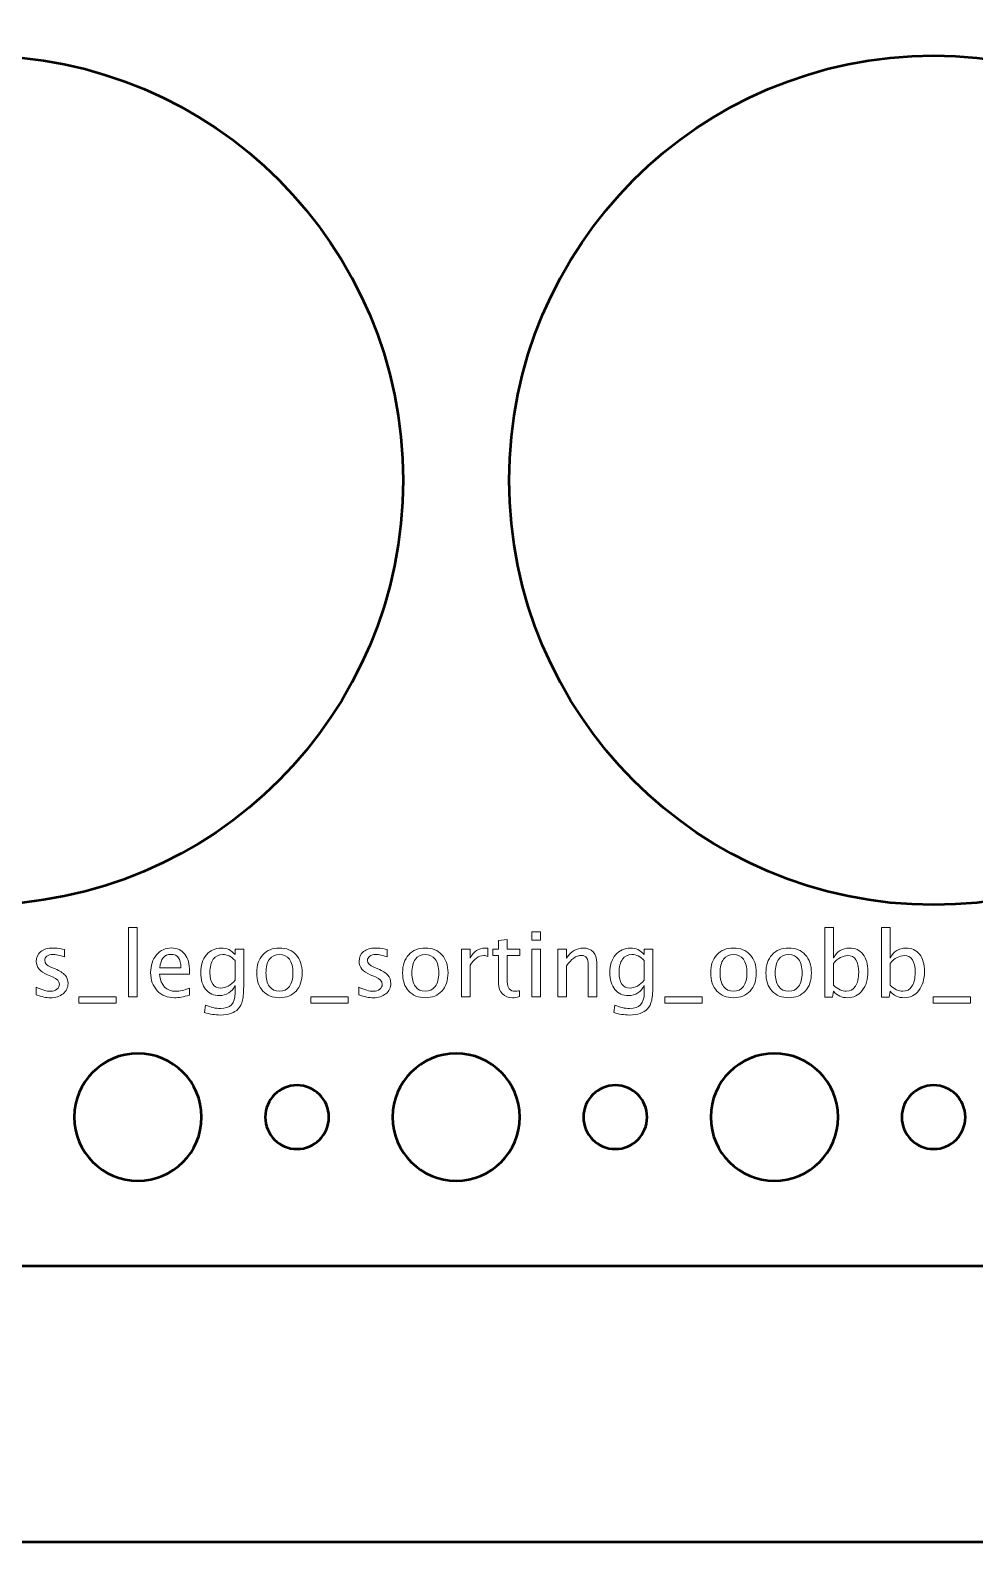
# Model space of a CAD drawing. Header units: centimetres. Extents: x -44 to 44, y -29.8 to 29.1.
# Drawn here: x 25.74 to 30.19, y 0.25 to 7.37 of the extents above; entities that cross this region are included whole.
import ezdxf

# ---------------------------------------------------------------- set-up
doc = ezdxf.new("R2010")
doc.units = ezdxf.units.CM
doc.header["$MEASUREMENT"] = 0
doc.layers.add('Layer 1', color=7, linetype='Continuous')

msp = doc.modelspace()

# ---------------------------------------------------------------- linework, layer by layer
at = {"layer": 'Layer 1', "color": 4, "lineweight": 53}
msp.add_lwpolyline([(16, 0.25), (44, 0.25), (44, 23.75), (16, 23.75), (16, 0.25)], close=True, dxfattribs=at)
at = {"layer": 'Layer 1', "lineweight": 53}
for centre in [(25.50005, 5.24995), (30.00005, 5.24995)]:
    msp.add_ellipse(centre, major_axis=(0, 2.00005), ratio=1, dxfattribs=at)
for points, knots in [([(19.55, 2.05), (19.55, 2.05), (19.55, 21.95), (19.55, 21.95), (19.55, 21.95), (19.55, 22.22614), (19.77386, 22.45), (20.05, 22.45), (20.05, 22.45), (20.05, 22.45), (39.95, 22.45), (39.95, 22.45), (39.95, 22.45), (40.22614, 22.45), (40.45, 22.22614), (40.45, 21.95), (40.45, 21.95), (40.45, 21.95), (40.45, 2.05), (40.45, 2.05), (40.45, 2.05), (40.45, 1.77386), (40.22614, 1.55), (39.95, 1.55), (39.95, 1.55), (39.95, 1.55), (20.05, 1.55), (20.05, 1.55), (20.05, 1.55), (19.77386, 1.55), (19.55, 1.77386), (19.55, 2.05)], [0, 0, 0, 0, 0.1111111, 0.1111111, 0.1111111, 0.1111111, 0.2222222, 0.2222222, 0.2222222, 0.2222222, 0.3333333, 0.3333333, 0.3333333, 0.3333333, 0.4444444, 0.4444444, 0.4444444, 0.4444444, 0.5555556, 0.5555556, 0.5555556, 0.5555556, 0.6666667, 0.6666667, 0.6666667, 0.6666667, 0.7777778, 0.7777778, 0.7777778, 0.7777778, 1, 1, 1, 1]), ([(25.95, 2.25), (25.95, 2.41569), (26.08431, 2.55), (26.25, 2.55), (26.25, 2.55), (26.41569, 2.55), (26.55, 2.41569), (26.55, 2.25), (26.55, 2.25), (26.55, 2.08431), (26.41569, 1.95), (26.25, 1.95), (26.25, 1.95), (26.08431, 1.95), (25.95, 2.08431), (25.95, 2.25)], [0, 0, 0, 0, 0.2, 0.2, 0.2, 0.2, 0.4, 0.4, 0.4, 0.4, 0.6, 0.6, 0.6, 0.6, 1, 1, 1, 1]), ([(27.45, 2.25), (27.45, 2.41569), (27.58431, 2.55), (27.75, 2.55), (27.75, 2.55), (27.91569, 2.55), (28.05, 2.41569), (28.05, 2.25), (28.05, 2.25), (28.05, 2.08431), (27.91569, 1.95), (27.75, 1.95), (27.75, 1.95), (27.58431, 1.95), (27.45, 2.08431), (27.45, 2.25)], [0, 0, 0, 0, 0.2, 0.2, 0.2, 0.2, 0.4, 0.4, 0.4, 0.4, 0.6, 0.6, 0.6, 0.6, 1, 1, 1, 1]), ([(28.95, 2.25), (28.95, 2.41569), (29.08431, 2.55), (29.25, 2.55), (29.25, 2.55), (29.41569, 2.55), (29.55, 2.41569), (29.55, 2.25), (29.55, 2.25), (29.55, 2.08431), (29.41569, 1.95), (29.25, 1.95), (29.25, 1.95), (29.08431, 1.95), (28.95, 2.08431), (28.95, 2.25)], [0, 0, 0, 0, 0.2, 0.2, 0.2, 0.2, 0.4, 0.4, 0.4, 0.4, 0.6, 0.6, 0.6, 0.6, 1, 1, 1, 1]), ([(26.85, 2.25), (26.85, 2.33284), (26.91716, 2.4), (27, 2.4), (27, 2.4), (27.08284, 2.4), (27.15, 2.33284), (27.15, 2.25), (27.15, 2.25), (27.15, 2.16716), (27.08284, 2.1), (27, 2.1), (27, 2.1), (26.91716, 2.1), (26.85, 2.16716), (26.85, 2.25)], [0, 0, 0, 0, 0.2, 0.2, 0.2, 0.2, 0.4, 0.4, 0.4, 0.4, 0.6, 0.6, 0.6, 0.6, 1, 1, 1, 1]), ([(28.35, 2.25), (28.35, 2.33284), (28.41716, 2.4), (28.5, 2.4), (28.5, 2.4), (28.58284, 2.4), (28.65, 2.33284), (28.65, 2.25), (28.65, 2.25), (28.65, 2.16716), (28.58284, 2.1), (28.5, 2.1), (28.5, 2.1), (28.41716, 2.1), (28.35, 2.16716), (28.35, 2.25)], [0, 0, 0, 0, 0.2, 0.2, 0.2, 0.2, 0.4, 0.4, 0.4, 0.4, 0.6, 0.6, 0.6, 0.6, 1, 1, 1, 1]), ([(29.85, 2.25), (29.85, 2.33284), (29.91716, 2.4), (30, 2.4), (30, 2.4), (30.08284, 2.4), (30.15, 2.33284), (30.15, 2.25), (30.15, 2.25), (30.15, 2.16716), (30.08284, 2.1), (30, 2.1), (30, 2.1), (29.91716, 2.1), (29.85, 2.16716), (29.85, 2.25)], [0, 0, 0, 0, 0.2, 0.2, 0.2, 0.2, 0.4, 0.4, 0.4, 0.4, 0.6, 0.6, 0.6, 0.6, 1, 1, 1, 1])]:
    msp.add_open_spline(points, degree=3, knots=knots, dxfattribs=at)
at = {"layer": 'Layer 1', "color": 5, "lineweight": 9}
for points, knots in [([(26.20557, 2.81748), (26.20557, 2.81748), (26.20557, 3.14387), (26.20557, 3.14387), (26.20557, 3.14387), (26.20557, 3.14387), (26.24621, 3.14387), (26.24621, 3.14387), (26.24621, 3.14387), (26.24621, 3.14387), (26.24621, 2.81748), (26.24621, 2.81748), (26.24621, 2.81748), (26.24621, 2.81748), (26.20557, 2.81748), (26.20557, 2.81748)], [0, 0, 0, 0, 0.2, 0.2, 0.2, 0.2, 0.4, 0.4, 0.4, 0.4, 0.6, 0.6, 0.6, 0.6, 1, 1, 1, 1]), ([(29.48776, 2.81494), (29.48776, 2.81494), (29.48776, 3.14387), (29.48776, 3.14387), (29.48776, 3.14387), (29.48776, 3.14387), (29.5284, 3.14387), (29.5284, 3.14387), (29.5284, 3.14387), (29.5284, 3.14387), (29.5284, 2.99944), (29.5284, 2.99944), (29.5284, 2.99944), (29.54505, 3.03084), (29.5701, 3.0465), (29.60347, 3.0465), (29.60347, 3.0465), (29.63049, 3.0465), (29.65173, 3.03669), (29.66725, 3.01701), (29.66725, 3.01701), (29.68277, 2.99732), (29.69053, 2.97044), (29.69053, 2.93637), (29.69053, 2.93637), (29.69053, 2.89925), (29.68172, 2.86927), (29.66415, 2.84655), (29.66415, 2.84655), (29.64658, 2.82376), (29.62344, 2.8124), (29.59479, 2.8124), (29.59479, 2.8124), (29.56819, 2.8124), (29.54604, 2.82256), (29.5284, 2.84295), (29.5284, 2.84295), (29.5284, 2.84295), (29.52346, 2.81494), (29.52346, 2.81494), (29.52346, 2.81494), (29.52346, 2.81494), (29.48776, 2.81494), (29.48776, 2.81494)], [0, 0, 0, 0, 0.0833333, 0.0833333, 0.0833333, 0.0833333, 0.1666667, 0.1666667, 0.1666667, 0.1666667, 0.25, 0.25, 0.25, 0.25, 0.3333333, 0.3333333, 0.3333333, 0.3333333, 0.4166667, 0.4166667, 0.4166667, 0.4166667, 0.5, 0.5, 0.5, 0.5, 0.5833333, 0.5833333, 0.5833333, 0.5833333, 0.6666667, 0.6666667, 0.6666667, 0.6666667, 0.75, 0.75, 0.75, 0.75, 0.8333333, 0.8333333, 0.8333333, 0.8333333, 1, 1, 1, 1]), ([(29.75418, 2.81494), (29.75418, 2.81494), (29.75418, 3.14387), (29.75418, 3.14387), (29.75418, 3.14387), (29.75418, 3.14387), (29.79482, 3.14387), (29.79482, 3.14387), (29.79482, 3.14387), (29.79482, 3.14387), (29.79482, 2.99944), (29.79482, 2.99944), (29.79482, 2.99944), (29.81147, 3.03084), (29.83652, 3.0465), (29.86989, 3.0465), (29.86989, 3.0465), (29.89691, 3.0465), (29.91815, 3.03669), (29.93367, 3.01701), (29.93367, 3.01701), (29.94919, 2.99732), (29.95695, 2.97044), (29.95695, 2.93637), (29.95695, 2.93637), (29.95695, 2.89925), (29.94814, 2.86927), (29.93057, 2.84655), (29.93057, 2.84655), (29.913, 2.82376), (29.88986, 2.8124), (29.86121, 2.8124), (29.86121, 2.8124), (29.83461, 2.8124), (29.81246, 2.82256), (29.79482, 2.84295), (29.79482, 2.84295), (29.79482, 2.84295), (29.78988, 2.81494), (29.78988, 2.81494), (29.78988, 2.81494), (29.78988, 2.81494), (29.75418, 2.81494), (29.75418, 2.81494)], [0, 0, 0, 0, 0.0833333, 0.0833333, 0.0833333, 0.0833333, 0.1666667, 0.1666667, 0.1666667, 0.1666667, 0.25, 0.25, 0.25, 0.25, 0.3333333, 0.3333333, 0.3333333, 0.3333333, 0.4166667, 0.4166667, 0.4166667, 0.4166667, 0.5, 0.5, 0.5, 0.5, 0.5833333, 0.5833333, 0.5833333, 0.5833333, 0.6666667, 0.6666667, 0.6666667, 0.6666667, 0.75, 0.75, 0.75, 0.75, 0.8333333, 0.8333333, 0.8333333, 0.8333333, 1, 1, 1, 1]), ([(28.04891, 2.81755), (28.03635, 2.81409), (28.02541, 2.8124), (28.01617, 2.8124), (28.01617, 2.8124), (27.99543, 2.8124), (27.97927, 2.81833), (27.9677, 2.83018), (27.9677, 2.83018), (27.95606, 2.84203), (27.95027, 2.85847), (27.95027, 2.87957), (27.95027, 2.87957), (27.95027, 2.87957), (27.95027, 3.01137), (27.95027, 3.01137), (27.95027, 3.01137), (27.95027, 3.01137), (27.92219, 3.01137), (27.92219, 3.01137), (27.92219, 3.01137), (27.92219, 3.01137), (27.92219, 3.04184), (27.92219, 3.04184), (27.92219, 3.04184), (27.92219, 3.04184), (27.95027, 3.04184), (27.95027, 3.04184), (27.95027, 3.04184), (27.95027, 3.04184), (27.95027, 3.08241), (27.95027, 3.08241), (27.95027, 3.08241), (27.95027, 3.08241), (27.99091, 3.08629), (27.99091, 3.08629), (27.99091, 3.08629), (27.99091, 3.08629), (27.99091, 3.04184), (27.99091, 3.04184), (27.99091, 3.04184), (27.99091, 3.04184), (28.04976, 3.04184), (28.04976, 3.04184), (28.04976, 3.04184), (28.04976, 3.04184), (28.04976, 3.01137), (28.04976, 3.01137), (28.04976, 3.01137), (28.04976, 3.01137), (27.99091, 3.01137), (27.99091, 3.01137), (27.99091, 3.01137), (27.99091, 3.01137), (27.99091, 2.88691), (27.99091, 2.88691), (27.99091, 2.88691), (27.99091, 2.85756), (28.00368, 2.84288), (28.02915, 2.84288), (28.02915, 2.84288), (28.03459, 2.84288), (28.04115, 2.8438), (28.04891, 2.84556), (28.04891, 2.84556), (28.04891, 2.84556), (28.04891, 2.81755), (28.04891, 2.81755)], [0, 0, 0, 0, 0.0555556, 0.0555556, 0.0555556, 0.0555556, 0.1111111, 0.1111111, 0.1111111, 0.1111111, 0.1666667, 0.1666667, 0.1666667, 0.1666667, 0.2222222, 0.2222222, 0.2222222, 0.2222222, 0.2777778, 0.2777778, 0.2777778, 0.2777778, 0.3333333, 0.3333333, 0.3333333, 0.3333333, 0.3888889, 0.3888889, 0.3888889, 0.3888889, 0.4444444, 0.4444444, 0.4444444, 0.4444444, 0.5, 0.5, 0.5, 0.5, 0.5555556, 0.5555556, 0.5555556, 0.5555556, 0.6111111, 0.6111111, 0.6111111, 0.6111111, 0.6666667, 0.6666667, 0.6666667, 0.6666667, 0.7222222, 0.7222222, 0.7222222, 0.7222222, 0.7777778, 0.7777778, 0.7777778, 0.7777778, 0.8333333, 0.8333333, 0.8333333, 0.8333333, 0.8888889, 0.8888889, 0.8888889, 0.8888889, 1, 1, 1, 1]), ([(28.10691, 3.08291), (28.10691, 3.08291), (28.10691, 3.12355), (28.10691, 3.12355), (28.10691, 3.12355), (28.10691, 3.12355), (28.14755, 3.12355), (28.14755, 3.12355), (28.14755, 3.12355), (28.14755, 3.12355), (28.14755, 3.08291), (28.14755, 3.08291), (28.14755, 3.08291), (28.14755, 3.08291), (28.10691, 3.08291), (28.10691, 3.08291)], [0, 0, 0, 0, 0.2, 0.2, 0.2, 0.2, 0.4, 0.4, 0.4, 0.4, 0.6, 0.6, 0.6, 0.6, 1, 1, 1, 1]), ([(25.77003, 2.82552), (25.77003, 2.82552), (25.77003, 2.86278), (25.77003, 2.86278), (25.77003, 2.86278), (25.79663, 2.84951), (25.8197, 2.84288), (25.83938, 2.84288), (25.83938, 2.84288), (25.85109, 2.84288), (25.86083, 2.84605), (25.86852, 2.8524), (25.86852, 2.8524), (25.87621, 2.85868), (25.88009, 2.86659), (25.88009, 2.87611), (25.88009, 2.87611), (25.88009, 2.89001), (25.8693, 2.90151), (25.84771, 2.91061), (25.84771, 2.91061), (25.84771, 2.91061), (25.82393, 2.9207), (25.82393, 2.9207), (25.82393, 2.9207), (25.78886, 2.93524), (25.7713, 2.95626), (25.7713, 2.98357), (25.7713, 2.98357), (25.7713, 3.00311), (25.77821, 3.01849), (25.79204, 3.02971), (25.79204, 3.02971), (25.80587, 3.04093), (25.82485, 3.0465), (25.84891, 3.0465), (25.84891, 3.0465), (25.8614, 3.0465), (25.87692, 3.04481), (25.89533, 3.04135), (25.89533, 3.04135), (25.89533, 3.04135), (25.9038, 3.03973), (25.9038, 3.03973), (25.9038, 3.03973), (25.9038, 3.03973), (25.9038, 3.00586), (25.9038, 3.00586), (25.9038, 3.00586), (25.88115, 3.01264), (25.86309, 3.01602), (25.84961, 3.01602), (25.84961, 3.01602), (25.83776, 3.01602), (25.82838, 3.01341), (25.82125, 3.00826), (25.82125, 3.00826), (25.81419, 3.00311), (25.81067, 2.9962), (25.81067, 2.98752), (25.81067, 2.98752), (25.81067, 2.97531), (25.82054, 2.96494), (25.84037, 2.95654), (25.84037, 2.95654), (25.84037, 2.95654), (25.85991, 2.94829), (25.85991, 2.94829), (25.85991, 2.94829), (25.88207, 2.93898), (25.89773, 2.9291), (25.9069, 2.91873), (25.9069, 2.91873), (25.91615, 2.90835), (25.92073, 2.89537), (25.92073, 2.87985), (25.92073, 2.87985), (25.92073, 2.86017), (25.91297, 2.84401), (25.89738, 2.83138), (25.89738, 2.83138), (25.88186, 2.81875), (25.86196, 2.8124), (25.83776, 2.8124), (25.83776, 2.8124), (25.81913, 2.8124), (25.79663, 2.81677), (25.77003, 2.82552)], [0, 0, 0, 0, 0.0434783, 0.0434783, 0.0434783, 0.0434783, 0.0869565, 0.0869565, 0.0869565, 0.0869565, 0.1304348, 0.1304348, 0.1304348, 0.1304348, 0.173913, 0.173913, 0.173913, 0.173913, 0.2173913, 0.2173913, 0.2173913, 0.2173913, 0.2608696, 0.2608696, 0.2608696, 0.2608696, 0.3043478, 0.3043478, 0.3043478, 0.3043478, 0.3478261, 0.3478261, 0.3478261, 0.3478261, 0.3913043, 0.3913043, 0.3913043, 0.3913043, 0.4347826, 0.4347826, 0.4347826, 0.4347826, 0.4782609, 0.4782609, 0.4782609, 0.4782609, 0.5217391, 0.5217391, 0.5217391, 0.5217391, 0.5652174, 0.5652174, 0.5652174, 0.5652174, 0.6086957, 0.6086957, 0.6086957, 0.6086957, 0.6521739, 0.6521739, 0.6521739, 0.6521739, 0.6956522, 0.6956522, 0.6956522, 0.6956522, 0.7391304, 0.7391304, 0.7391304, 0.7391304, 0.7826087, 0.7826087, 0.7826087, 0.7826087, 0.826087, 0.826087, 0.826087, 0.826087, 0.8695652, 0.8695652, 0.8695652, 0.8695652, 0.9130435, 0.9130435, 0.9130435, 0.9130435, 1, 1, 1, 1]), ([(26.49259, 2.82468), (26.46528, 2.81649), (26.44193, 2.8124), (26.42245, 2.8124), (26.42245, 2.8124), (26.38922, 2.8124), (26.3622, 2.82341), (26.34139, 2.84535), (26.34139, 2.84535), (26.32057, 2.86729), (26.31013, 2.89573), (26.31013, 2.93072), (26.31013, 2.93072), (26.31013, 2.96466), (26.3193, 2.99253), (26.33772, 3.01433), (26.33772, 3.01433), (26.35613, 3.03606), (26.3797, 3.04692), (26.40841, 3.04692), (26.40841, 3.04692), (26.43558, 3.04692), (26.4566, 3.03726), (26.47142, 3.01793), (26.47142, 3.01793), (26.48624, 2.99859), (26.49364, 2.97122), (26.49364, 2.93573), (26.49364, 2.93573), (26.49364, 2.93573), (26.49343, 2.92331), (26.49343, 2.92331), (26.49343, 2.92331), (26.49343, 2.92331), (26.35162, 2.92331), (26.35162, 2.92331), (26.35162, 2.92331), (26.35754, 2.86969), (26.38372, 2.84288), (26.43007, 2.84288), (26.43007, 2.84288), (26.44708, 2.84288), (26.46789, 2.84768), (26.49259, 2.85727), (26.49259, 2.85727), (26.49259, 2.85727), (26.49259, 2.82468), (26.49259, 2.82468)], [0, 0, 0, 0, 0.0769231, 0.0769231, 0.0769231, 0.0769231, 0.1538462, 0.1538462, 0.1538462, 0.1538462, 0.2307692, 0.2307692, 0.2307692, 0.2307692, 0.3076923, 0.3076923, 0.3076923, 0.3076923, 0.3846154, 0.3846154, 0.3846154, 0.3846154, 0.4615385, 0.4615385, 0.4615385, 0.4615385, 0.5384615, 0.5384615, 0.5384615, 0.5384615, 0.6153846, 0.6153846, 0.6153846, 0.6153846, 0.6923077, 0.6923077, 0.6923077, 0.6923077, 0.7692308, 0.7692308, 0.7692308, 0.7692308, 0.8461538, 0.8461538, 0.8461538, 0.8461538, 1, 1, 1, 1]), ([(26.35373, 2.95379), (26.35373, 2.95379), (26.45279, 2.95379), (26.45279, 2.95379), (26.45279, 2.95379), (26.45279, 2.99556), (26.4372, 3.01645), (26.40608, 3.01645), (26.40608, 3.01645), (26.37476, 3.01645), (26.35733, 2.99556), (26.35373, 2.95379)], [0, 0, 0, 0, 0.25, 0.25, 0.25, 0.25, 0.5, 0.5, 0.5, 0.5, 1, 1, 1, 1]), ([(26.56463, 2.74297), (26.56463, 2.74297), (26.56942, 2.77811), (26.56942, 2.77811), (26.56942, 2.77811), (26.59299, 2.7671), (26.61634, 2.7616), (26.63941, 2.7616), (26.63941, 2.7616), (26.6852, 2.7616), (26.70814, 2.78587), (26.70814, 2.83434), (26.70814, 2.83434), (26.70814, 2.83434), (26.70814, 2.86962), (26.70814, 2.86962), (26.70814, 2.86962), (26.70108, 2.85473), (26.69106, 2.84323), (26.67801, 2.83498), (26.67801, 2.83498), (26.66496, 2.82672), (26.65042, 2.82256), (26.63441, 2.82256), (26.63441, 2.82256), (26.60724, 2.82256), (26.58572, 2.8323), (26.56985, 2.85177), (26.56985, 2.85177), (26.55397, 2.87124), (26.546, 2.89763), (26.546, 2.93093), (26.546, 2.93093), (26.546, 2.96501), (26.55503, 2.99281), (26.57309, 3.01433), (26.57309, 3.01433), (26.59123, 3.03578), (26.61458, 3.0465), (26.6433, 3.0465), (26.6433, 3.0465), (26.66841, 3.0465), (26.69007, 3.03634), (26.70814, 3.01595), (26.70814, 3.01595), (26.70814, 3.01595), (26.70814, 3.04184), (26.70814, 3.04184), (26.70814, 3.04184), (26.70814, 3.04184), (26.74877, 3.04184), (26.74877, 3.04184), (26.74877, 3.04184), (26.74877, 3.04184), (26.74877, 2.87872), (26.74877, 2.87872), (26.74877, 2.87872), (26.74877, 2.84366), (26.74694, 2.81769), (26.74327, 2.80083), (26.74327, 2.80083), (26.73967, 2.78397), (26.73276, 2.77014), (26.72274, 2.75941), (26.72274, 2.75941), (26.70496, 2.74058), (26.67716, 2.73112), (26.63941, 2.73112), (26.63941, 2.73112), (26.61352, 2.73112), (26.58862, 2.73507), (26.56463, 2.74297)], [0, 0, 0, 0, 0.0526316, 0.0526316, 0.0526316, 0.0526316, 0.1052632, 0.1052632, 0.1052632, 0.1052632, 0.1578947, 0.1578947, 0.1578947, 0.1578947, 0.2105263, 0.2105263, 0.2105263, 0.2105263, 0.2631579, 0.2631579, 0.2631579, 0.2631579, 0.3157895, 0.3157895, 0.3157895, 0.3157895, 0.3684211, 0.3684211, 0.3684211, 0.3684211, 0.4210526, 0.4210526, 0.4210526, 0.4210526, 0.4736842, 0.4736842, 0.4736842, 0.4736842, 0.5263158, 0.5263158, 0.5263158, 0.5263158, 0.5789474, 0.5789474, 0.5789474, 0.5789474, 0.6315789, 0.6315789, 0.6315789, 0.6315789, 0.6842105, 0.6842105, 0.6842105, 0.6842105, 0.7368421, 0.7368421, 0.7368421, 0.7368421, 0.7894737, 0.7894737, 0.7894737, 0.7894737, 0.8421053, 0.8421053, 0.8421053, 0.8421053, 0.8947368, 0.8947368, 0.8947368, 0.8947368, 1, 1, 1, 1]), ([(26.70814, 2.89509), (26.70814, 2.89509), (26.70814, 2.98815), (26.70814, 2.98815), (26.70814, 2.98815), (26.69021, 3.00671), (26.67067, 3.01602), (26.64957, 3.01602), (26.64957, 3.01602), (26.63081, 3.01602), (26.61613, 3.00854), (26.60555, 2.99351), (26.60555, 2.99351), (26.59489, 2.97856), (26.5896, 2.95774), (26.5896, 2.93121), (26.5896, 2.93121), (26.5896, 2.88246), (26.60689, 2.85812), (26.64153, 2.85812), (26.64153, 2.85812), (26.6651, 2.85812), (26.68732, 2.87047), (26.70814, 2.89509)], [0, 0, 0, 0, 0.1428571, 0.1428571, 0.1428571, 0.1428571, 0.2857143, 0.2857143, 0.2857143, 0.2857143, 0.4285714, 0.4285714, 0.4285714, 0.4285714, 0.5714286, 0.5714286, 0.5714286, 0.5714286, 0.7142857, 0.7142857, 0.7142857, 0.7142857, 1, 1, 1, 1]), ([(26.91705, 2.8124), (26.8841, 2.8124), (26.858, 2.82291), (26.83881, 2.84394), (26.83881, 2.84394), (26.81955, 2.86496), (26.80995, 2.89354), (26.80995, 2.92959), (26.80995, 2.92959), (26.80995, 2.96557), (26.81955, 2.99408), (26.83881, 3.01503), (26.83881, 3.01503), (26.858, 3.03599), (26.8841, 3.0465), (26.91705, 3.0465), (26.91705, 3.0465), (26.95, 3.0465), (26.97611, 3.03599), (26.9953, 3.01503), (26.9953, 3.01503), (27.01456, 2.99408), (27.02415, 2.96557), (27.02415, 2.92959), (27.02415, 2.92959), (27.02415, 2.89354), (27.01456, 2.86496), (26.9953, 2.84394), (26.9953, 2.84394), (26.97611, 2.82291), (26.95, 2.8124), (26.91705, 2.8124)], [0, 0, 0, 0, 0.1111111, 0.1111111, 0.1111111, 0.1111111, 0.2222222, 0.2222222, 0.2222222, 0.2222222, 0.3333333, 0.3333333, 0.3333333, 0.3333333, 0.4444444, 0.4444444, 0.4444444, 0.4444444, 0.5555556, 0.5555556, 0.5555556, 0.5555556, 0.6666667, 0.6666667, 0.6666667, 0.6666667, 0.7777778, 0.7777778, 0.7777778, 0.7777778, 1, 1, 1, 1]), ([(26.91698, 2.84288), (26.93709, 2.84288), (26.95275, 2.85043), (26.9639, 2.8656), (26.9639, 2.8656), (26.97498, 2.8807), (26.98055, 2.90208), (26.98055, 2.92959), (26.98055, 2.92959), (26.98055, 2.95704), (26.97498, 2.97835), (26.9639, 2.99344), (26.9639, 2.99344), (26.95275, 3.00847), (26.93709, 3.01602), (26.91698, 3.01602), (26.91698, 3.01602), (26.8968, 3.01602), (26.88114, 3.00847), (26.87013, 2.99344), (26.87013, 2.99344), (26.85906, 2.97835), (26.85355, 2.95704), (26.85355, 2.92959), (26.85355, 2.92959), (26.85355, 2.90208), (26.85906, 2.8807), (26.87013, 2.8656), (26.87013, 2.8656), (26.88114, 2.85043), (26.8968, 2.84288), (26.91698, 2.84288)], [0, 0, 0, 0, 0.1111111, 0.1111111, 0.1111111, 0.1111111, 0.2222222, 0.2222222, 0.2222222, 0.2222222, 0.3333333, 0.3333333, 0.3333333, 0.3333333, 0.4444444, 0.4444444, 0.4444444, 0.4444444, 0.5555556, 0.5555556, 0.5555556, 0.5555556, 0.6666667, 0.6666667, 0.6666667, 0.6666667, 0.7777778, 0.7777778, 0.7777778, 0.7777778, 1, 1, 1, 1]), ([(27.29143, 2.82552), (27.29143, 2.82552), (27.29143, 2.86278), (27.29143, 2.86278), (27.29143, 2.86278), (27.31803, 2.84951), (27.3411, 2.84288), (27.36078, 2.84288), (27.36078, 2.84288), (27.37249, 2.84288), (27.38223, 2.84605), (27.38992, 2.8524), (27.38992, 2.8524), (27.39761, 2.85868), (27.40149, 2.86659), (27.40149, 2.87611), (27.40149, 2.87611), (27.40149, 2.89001), (27.3907, 2.90151), (27.36911, 2.91061), (27.36911, 2.91061), (27.36911, 2.91061), (27.34533, 2.9207), (27.34533, 2.9207), (27.34533, 2.9207), (27.31026, 2.93524), (27.2927, 2.95626), (27.2927, 2.98357), (27.2927, 2.98357), (27.2927, 3.00311), (27.29961, 3.01849), (27.31344, 3.02971), (27.31344, 3.02971), (27.32727, 3.04093), (27.34625, 3.0465), (27.37031, 3.0465), (27.37031, 3.0465), (27.3828, 3.0465), (27.39832, 3.04481), (27.41673, 3.04135), (27.41673, 3.04135), (27.41673, 3.04135), (27.4252, 3.03973), (27.4252, 3.03973), (27.4252, 3.03973), (27.4252, 3.03973), (27.4252, 3.00586), (27.4252, 3.00586), (27.4252, 3.00586), (27.40255, 3.01264), (27.38449, 3.01602), (27.37101, 3.01602), (27.37101, 3.01602), (27.35916, 3.01602), (27.34978, 3.01341), (27.34265, 3.00826), (27.34265, 3.00826), (27.33559, 3.00311), (27.33207, 2.9962), (27.33207, 2.98752), (27.33207, 2.98752), (27.33207, 2.97531), (27.34194, 2.96494), (27.36177, 2.95654), (27.36177, 2.95654), (27.36177, 2.95654), (27.38131, 2.94829), (27.38131, 2.94829), (27.38131, 2.94829), (27.40347, 2.93898), (27.41913, 2.9291), (27.4283, 2.91873), (27.4283, 2.91873), (27.43755, 2.90835), (27.44213, 2.89537), (27.44213, 2.87985), (27.44213, 2.87985), (27.44213, 2.86017), (27.43437, 2.84401), (27.41878, 2.83138), (27.41878, 2.83138), (27.40326, 2.81875), (27.38336, 2.8124), (27.35916, 2.8124), (27.35916, 2.8124), (27.34053, 2.8124), (27.31803, 2.81677), (27.29143, 2.82552)], [0, 0, 0, 0, 0.0434783, 0.0434783, 0.0434783, 0.0434783, 0.0869565, 0.0869565, 0.0869565, 0.0869565, 0.1304348, 0.1304348, 0.1304348, 0.1304348, 0.173913, 0.173913, 0.173913, 0.173913, 0.2173913, 0.2173913, 0.2173913, 0.2173913, 0.2608696, 0.2608696, 0.2608696, 0.2608696, 0.3043478, 0.3043478, 0.3043478, 0.3043478, 0.3478261, 0.3478261, 0.3478261, 0.3478261, 0.3913043, 0.3913043, 0.3913043, 0.3913043, 0.4347826, 0.4347826, 0.4347826, 0.4347826, 0.4782609, 0.4782609, 0.4782609, 0.4782609, 0.5217391, 0.5217391, 0.5217391, 0.5217391, 0.5652174, 0.5652174, 0.5652174, 0.5652174, 0.6086957, 0.6086957, 0.6086957, 0.6086957, 0.6521739, 0.6521739, 0.6521739, 0.6521739, 0.6956522, 0.6956522, 0.6956522, 0.6956522, 0.7391304, 0.7391304, 0.7391304, 0.7391304, 0.7826087, 0.7826087, 0.7826087, 0.7826087, 0.826087, 0.826087, 0.826087, 0.826087, 0.8695652, 0.8695652, 0.8695652, 0.8695652, 0.9130435, 0.9130435, 0.9130435, 0.9130435, 1, 1, 1, 1]), ([(27.60462, 2.8124), (27.57167, 2.8124), (27.54557, 2.82291), (27.52638, 2.84394), (27.52638, 2.84394), (27.50712, 2.86496), (27.49752, 2.89354), (27.49752, 2.92959), (27.49752, 2.92959), (27.49752, 2.96557), (27.50712, 2.99408), (27.52638, 3.01503), (27.52638, 3.01503), (27.54557, 3.03599), (27.57167, 3.0465), (27.60462, 3.0465), (27.60462, 3.0465), (27.63757, 3.0465), (27.66368, 3.03599), (27.68287, 3.01503), (27.68287, 3.01503), (27.70213, 2.99408), (27.71172, 2.96557), (27.71172, 2.92959), (27.71172, 2.92959), (27.71172, 2.89354), (27.70213, 2.86496), (27.68287, 2.84394), (27.68287, 2.84394), (27.66368, 2.82291), (27.63757, 2.8124), (27.60462, 2.8124)], [0, 0, 0, 0, 0.1111111, 0.1111111, 0.1111111, 0.1111111, 0.2222222, 0.2222222, 0.2222222, 0.2222222, 0.3333333, 0.3333333, 0.3333333, 0.3333333, 0.4444444, 0.4444444, 0.4444444, 0.4444444, 0.5555556, 0.5555556, 0.5555556, 0.5555556, 0.6666667, 0.6666667, 0.6666667, 0.6666667, 0.7777778, 0.7777778, 0.7777778, 0.7777778, 1, 1, 1, 1]), ([(27.60455, 2.84288), (27.62466, 2.84288), (27.64032, 2.85043), (27.65147, 2.8656), (27.65147, 2.8656), (27.66255, 2.8807), (27.66812, 2.90208), (27.66812, 2.92959), (27.66812, 2.92959), (27.66812, 2.95704), (27.66255, 2.97835), (27.65147, 2.99344), (27.65147, 2.99344), (27.64032, 3.00847), (27.62466, 3.01602), (27.60455, 3.01602), (27.60455, 3.01602), (27.58437, 3.01602), (27.56871, 3.00847), (27.5577, 2.99344), (27.5577, 2.99344), (27.54663, 2.97835), (27.54112, 2.95704), (27.54112, 2.92959), (27.54112, 2.92959), (27.54112, 2.90208), (27.54663, 2.8807), (27.5577, 2.8656), (27.5577, 2.8656), (27.56871, 2.85043), (27.58437, 2.84288), (27.60455, 2.84288)], [0, 0, 0, 0, 0.1111111, 0.1111111, 0.1111111, 0.1111111, 0.2222222, 0.2222222, 0.2222222, 0.2222222, 0.3333333, 0.3333333, 0.3333333, 0.3333333, 0.4444444, 0.4444444, 0.4444444, 0.4444444, 0.5555556, 0.5555556, 0.5555556, 0.5555556, 0.6666667, 0.6666667, 0.6666667, 0.6666667, 0.7777778, 0.7777778, 0.7777778, 0.7777778, 1, 1, 1, 1]), ([(27.77537, 2.81748), (27.77537, 2.81748), (27.77537, 3.04184), (27.77537, 3.04184), (27.77537, 3.04184), (27.77537, 3.04184), (27.81601, 3.04184), (27.81601, 3.04184), (27.81601, 3.04184), (27.81601, 3.04184), (27.81601, 2.99944), (27.81601, 2.99944), (27.81601, 2.99944), (27.83217, 3.03084), (27.85559, 3.0465), (27.88635, 3.0465), (27.88635, 3.0465), (27.89052, 3.0465), (27.89489, 3.04615), (27.89941, 3.04544), (27.89941, 3.04544), (27.89941, 3.04544), (27.89941, 3.00741), (27.89941, 3.00741), (27.89941, 3.00741), (27.89235, 3.00974), (27.88614, 3.01094), (27.88078, 3.01094), (27.88078, 3.01094), (27.85496, 3.01094), (27.83337, 2.9957), (27.81601, 2.96515), (27.81601, 2.96515), (27.81601, 2.96515), (27.81601, 2.81748), (27.81601, 2.81748), (27.81601, 2.81748), (27.81601, 2.81748), (27.77537, 2.81748), (27.77537, 2.81748)], [0, 0, 0, 0, 0.0909091, 0.0909091, 0.0909091, 0.0909091, 0.1818182, 0.1818182, 0.1818182, 0.1818182, 0.2727273, 0.2727273, 0.2727273, 0.2727273, 0.3636364, 0.3636364, 0.3636364, 0.3636364, 0.4545455, 0.4545455, 0.4545455, 0.4545455, 0.5454545, 0.5454545, 0.5454545, 0.5454545, 0.6363636, 0.6363636, 0.6363636, 0.6363636, 0.7272727, 0.7272727, 0.7272727, 0.7272727, 0.8181818, 0.8181818, 0.8181818, 0.8181818, 1, 1, 1, 1]), ([(28.10691, 2.81748), (28.10691, 2.81748), (28.10691, 3.04184), (28.10691, 3.04184), (28.10691, 3.04184), (28.10691, 3.04184), (28.14755, 3.04184), (28.14755, 3.04184), (28.14755, 3.04184), (28.14755, 3.04184), (28.14755, 2.81748), (28.14755, 2.81748), (28.14755, 2.81748), (28.14755, 2.81748), (28.10691, 2.81748), (28.10691, 2.81748)], [0, 0, 0, 0, 0.2, 0.2, 0.2, 0.2, 0.4, 0.4, 0.4, 0.4, 0.6, 0.6, 0.6, 0.6, 1, 1, 1, 1]), ([(28.22925, 2.81748), (28.22925, 2.81748), (28.22925, 3.04184), (28.22925, 3.04184), (28.22925, 3.04184), (28.22925, 3.04184), (28.26989, 3.04184), (28.26989, 3.04184), (28.26989, 3.04184), (28.26989, 3.04184), (28.26989, 2.99944), (28.26989, 2.99944), (28.26989, 2.99944), (28.29141, 3.03084), (28.3178, 3.0465), (28.34898, 3.0465), (28.34898, 3.0465), (28.3686, 3.0465), (28.38419, 3.04036), (28.39569, 3.02802), (28.39569, 3.02802), (28.40719, 3.01574), (28.41297, 2.99916), (28.41297, 2.97842), (28.41297, 2.97842), (28.41297, 2.97842), (28.41297, 2.81748), (28.41297, 2.81748), (28.41297, 2.81748), (28.41297, 2.81748), (28.37234, 2.81748), (28.37234, 2.81748), (28.37234, 2.81748), (28.37234, 2.81748), (28.37234, 2.96515), (28.37234, 2.96515), (28.37234, 2.96515), (28.37234, 2.9818), (28.36987, 2.99366), (28.365, 3.00071), (28.365, 3.00071), (28.36006, 3.00784), (28.35194, 3.01137), (28.34059, 3.01137), (28.34059, 3.01137), (28.31561, 3.01137), (28.29204, 2.99507), (28.26989, 2.96247), (28.26989, 2.96247), (28.26989, 2.96247), (28.26989, 2.81748), (28.26989, 2.81748), (28.26989, 2.81748), (28.26989, 2.81748), (28.22925, 2.81748), (28.22925, 2.81748)], [0, 0, 0, 0, 0.0666667, 0.0666667, 0.0666667, 0.0666667, 0.1333333, 0.1333333, 0.1333333, 0.1333333, 0.2, 0.2, 0.2, 0.2, 0.2666667, 0.2666667, 0.2666667, 0.2666667, 0.3333333, 0.3333333, 0.3333333, 0.3333333, 0.4, 0.4, 0.4, 0.4, 0.4666667, 0.4666667, 0.4666667, 0.4666667, 0.5333333, 0.5333333, 0.5333333, 0.5333333, 0.6, 0.6, 0.6, 0.6, 0.6666667, 0.6666667, 0.6666667, 0.6666667, 0.7333333, 0.7333333, 0.7333333, 0.7333333, 0.8, 0.8, 0.8, 0.8, 0.8666667, 0.8666667, 0.8666667, 0.8666667, 1, 1, 1, 1]), ([(28.49285, 2.74297), (28.49285, 2.74297), (28.49764, 2.77811), (28.49764, 2.77811), (28.49764, 2.77811), (28.52121, 2.7671), (28.54456, 2.7616), (28.56763, 2.7616), (28.56763, 2.7616), (28.61342, 2.7616), (28.63636, 2.78587), (28.63636, 2.83434), (28.63636, 2.83434), (28.63636, 2.83434), (28.63636, 2.86962), (28.63636, 2.86962), (28.63636, 2.86962), (28.6293, 2.85473), (28.61928, 2.84323), (28.60623, 2.83498), (28.60623, 2.83498), (28.59318, 2.82672), (28.57864, 2.82256), (28.56263, 2.82256), (28.56263, 2.82256), (28.53546, 2.82256), (28.51394, 2.8323), (28.49807, 2.85177), (28.49807, 2.85177), (28.48219, 2.87124), (28.47422, 2.89763), (28.47422, 2.93093), (28.47422, 2.93093), (28.47422, 2.96501), (28.48325, 2.99281), (28.50131, 3.01433), (28.50131, 3.01433), (28.51945, 3.03578), (28.5428, 3.0465), (28.57152, 3.0465), (28.57152, 3.0465), (28.59663, 3.0465), (28.61829, 3.03634), (28.63636, 3.01595), (28.63636, 3.01595), (28.63636, 3.01595), (28.63636, 3.04184), (28.63636, 3.04184), (28.63636, 3.04184), (28.63636, 3.04184), (28.67699, 3.04184), (28.67699, 3.04184), (28.67699, 3.04184), (28.67699, 3.04184), (28.67699, 2.87872), (28.67699, 2.87872), (28.67699, 2.87872), (28.67699, 2.84366), (28.67516, 2.81769), (28.67149, 2.80083), (28.67149, 2.80083), (28.66789, 2.78397), (28.66098, 2.77014), (28.65096, 2.75941), (28.65096, 2.75941), (28.63318, 2.74058), (28.60538, 2.73112), (28.56763, 2.73112), (28.56763, 2.73112), (28.54174, 2.73112), (28.51684, 2.73507), (28.49285, 2.74297)], [0, 0, 0, 0, 0.0526316, 0.0526316, 0.0526316, 0.0526316, 0.1052632, 0.1052632, 0.1052632, 0.1052632, 0.1578947, 0.1578947, 0.1578947, 0.1578947, 0.2105263, 0.2105263, 0.2105263, 0.2105263, 0.2631579, 0.2631579, 0.2631579, 0.2631579, 0.3157895, 0.3157895, 0.3157895, 0.3157895, 0.3684211, 0.3684211, 0.3684211, 0.3684211, 0.4210526, 0.4210526, 0.4210526, 0.4210526, 0.4736842, 0.4736842, 0.4736842, 0.4736842, 0.5263158, 0.5263158, 0.5263158, 0.5263158, 0.5789474, 0.5789474, 0.5789474, 0.5789474, 0.6315789, 0.6315789, 0.6315789, 0.6315789, 0.6842105, 0.6842105, 0.6842105, 0.6842105, 0.7368421, 0.7368421, 0.7368421, 0.7368421, 0.7894737, 0.7894737, 0.7894737, 0.7894737, 0.8421053, 0.8421053, 0.8421053, 0.8421053, 0.8947368, 0.8947368, 0.8947368, 0.8947368, 1, 1, 1, 1]), ([(28.63636, 2.89509), (28.63636, 2.89509), (28.63636, 2.98815), (28.63636, 2.98815), (28.63636, 2.98815), (28.61843, 3.00671), (28.59889, 3.01602), (28.57779, 3.01602), (28.57779, 3.01602), (28.55903, 3.01602), (28.54435, 3.00854), (28.53377, 2.99351), (28.53377, 2.99351), (28.52311, 2.97856), (28.51782, 2.95774), (28.51782, 2.93121), (28.51782, 2.93121), (28.51782, 2.88246), (28.53511, 2.85812), (28.56975, 2.85812), (28.56975, 2.85812), (28.59332, 2.85812), (28.61554, 2.87047), (28.63636, 2.89509)], [0, 0, 0, 0, 0.1428571, 0.1428571, 0.1428571, 0.1428571, 0.2857143, 0.2857143, 0.2857143, 0.2857143, 0.4285714, 0.4285714, 0.4285714, 0.4285714, 0.5714286, 0.5714286, 0.5714286, 0.5714286, 0.7142857, 0.7142857, 0.7142857, 0.7142857, 1, 1, 1, 1]), ([(29.05694, 2.8124), (29.02399, 2.8124), (28.99789, 2.82291), (28.9787, 2.84394), (28.9787, 2.84394), (28.95944, 2.86496), (28.94984, 2.89354), (28.94984, 2.92959), (28.94984, 2.92959), (28.94984, 2.96557), (28.95944, 2.99408), (28.9787, 3.01503), (28.9787, 3.01503), (28.99789, 3.03599), (29.02399, 3.0465), (29.05694, 3.0465), (29.05694, 3.0465), (29.08989, 3.0465), (29.116, 3.03599), (29.13519, 3.01503), (29.13519, 3.01503), (29.15445, 2.99408), (29.16404, 2.96557), (29.16404, 2.92959), (29.16404, 2.92959), (29.16404, 2.89354), (29.15445, 2.86496), (29.13519, 2.84394), (29.13519, 2.84394), (29.116, 2.82291), (29.08989, 2.8124), (29.05694, 2.8124)], [0, 0, 0, 0, 0.1111111, 0.1111111, 0.1111111, 0.1111111, 0.2222222, 0.2222222, 0.2222222, 0.2222222, 0.3333333, 0.3333333, 0.3333333, 0.3333333, 0.4444444, 0.4444444, 0.4444444, 0.4444444, 0.5555556, 0.5555556, 0.5555556, 0.5555556, 0.6666667, 0.6666667, 0.6666667, 0.6666667, 0.7777778, 0.7777778, 0.7777778, 0.7777778, 1, 1, 1, 1]), ([(29.05687, 2.84288), (29.07698, 2.84288), (29.09264, 2.85043), (29.10379, 2.8656), (29.10379, 2.8656), (29.11487, 2.8807), (29.12044, 2.90208), (29.12044, 2.92959), (29.12044, 2.92959), (29.12044, 2.95704), (29.11487, 2.97835), (29.10379, 2.99344), (29.10379, 2.99344), (29.09264, 3.00847), (29.07698, 3.01602), (29.05687, 3.01602), (29.05687, 3.01602), (29.03669, 3.01602), (29.02103, 3.00847), (29.01002, 2.99344), (29.01002, 2.99344), (28.99895, 2.97835), (28.99344, 2.95704), (28.99344, 2.92959), (28.99344, 2.92959), (28.99344, 2.90208), (28.99895, 2.8807), (29.01002, 2.8656), (29.01002, 2.8656), (29.02103, 2.85043), (29.03669, 2.84288), (29.05687, 2.84288)], [0, 0, 0, 0, 0.1111111, 0.1111111, 0.1111111, 0.1111111, 0.2222222, 0.2222222, 0.2222222, 0.2222222, 0.3333333, 0.3333333, 0.3333333, 0.3333333, 0.4444444, 0.4444444, 0.4444444, 0.4444444, 0.5555556, 0.5555556, 0.5555556, 0.5555556, 0.6666667, 0.6666667, 0.6666667, 0.6666667, 0.7777778, 0.7777778, 0.7777778, 0.7777778, 1, 1, 1, 1]), ([(29.31701, 2.8124), (29.28406, 2.8124), (29.25796, 2.82291), (29.23877, 2.84394), (29.23877, 2.84394), (29.21951, 2.86496), (29.20991, 2.89354), (29.20991, 2.92959), (29.20991, 2.92959), (29.20991, 2.96557), (29.21951, 2.99408), (29.23877, 3.01503), (29.23877, 3.01503), (29.25796, 3.03599), (29.28406, 3.0465), (29.31701, 3.0465), (29.31701, 3.0465), (29.34996, 3.0465), (29.37607, 3.03599), (29.39526, 3.01503), (29.39526, 3.01503), (29.41452, 2.99408), (29.42411, 2.96557), (29.42411, 2.92959), (29.42411, 2.92959), (29.42411, 2.89354), (29.41452, 2.86496), (29.39526, 2.84394), (29.39526, 2.84394), (29.37607, 2.82291), (29.34996, 2.8124), (29.31701, 2.8124)], [0, 0, 0, 0, 0.1111111, 0.1111111, 0.1111111, 0.1111111, 0.2222222, 0.2222222, 0.2222222, 0.2222222, 0.3333333, 0.3333333, 0.3333333, 0.3333333, 0.4444444, 0.4444444, 0.4444444, 0.4444444, 0.5555556, 0.5555556, 0.5555556, 0.5555556, 0.6666667, 0.6666667, 0.6666667, 0.6666667, 0.7777778, 0.7777778, 0.7777778, 0.7777778, 1, 1, 1, 1]), ([(29.31694, 2.84288), (29.33705, 2.84288), (29.35271, 2.85043), (29.36386, 2.8656), (29.36386, 2.8656), (29.37494, 2.8807), (29.38051, 2.90208), (29.38051, 2.92959), (29.38051, 2.92959), (29.38051, 2.95704), (29.37494, 2.97835), (29.36386, 2.99344), (29.36386, 2.99344), (29.35271, 3.00847), (29.33705, 3.01602), (29.31694, 3.01602), (29.31694, 3.01602), (29.29676, 3.01602), (29.2811, 3.00847), (29.27009, 2.99344), (29.27009, 2.99344), (29.25902, 2.97835), (29.25351, 2.95704), (29.25351, 2.92959), (29.25351, 2.92959), (29.25351, 2.90208), (29.25902, 2.8807), (29.27009, 2.8656), (29.27009, 2.8656), (29.2811, 2.85043), (29.29676, 2.84288), (29.31694, 2.84288)], [0, 0, 0, 0, 0.1111111, 0.1111111, 0.1111111, 0.1111111, 0.2222222, 0.2222222, 0.2222222, 0.2222222, 0.3333333, 0.3333333, 0.3333333, 0.3333333, 0.4444444, 0.4444444, 0.4444444, 0.4444444, 0.5555556, 0.5555556, 0.5555556, 0.5555556, 0.6666667, 0.6666667, 0.6666667, 0.6666667, 0.7777778, 0.7777778, 0.7777778, 0.7777778, 1, 1, 1, 1]), ([(29.5284, 2.87096), (29.54935, 2.85226), (29.56932, 2.84288), (29.5883, 2.84288), (29.5883, 2.84288), (29.607, 2.84288), (29.62146, 2.85071), (29.63162, 2.8663), (29.63162, 2.8663), (29.64185, 2.8819), (29.64693, 2.90384), (29.64693, 2.9322), (29.64693, 2.9322), (29.64693, 2.9847), (29.62958, 3.01094), (29.59486, 3.01094), (29.59486, 3.01094), (29.57214, 3.01094), (29.54999, 2.99867), (29.5284, 2.97404), (29.5284, 2.97404), (29.5284, 2.97404), (29.5284, 2.87096), (29.5284, 2.87096)], [0, 0, 0, 0, 0.1428571, 0.1428571, 0.1428571, 0.1428571, 0.2857143, 0.2857143, 0.2857143, 0.2857143, 0.4285714, 0.4285714, 0.4285714, 0.4285714, 0.5714286, 0.5714286, 0.5714286, 0.5714286, 0.7142857, 0.7142857, 0.7142857, 0.7142857, 1, 1, 1, 1]), ([(29.79482, 2.87096), (29.81577, 2.85226), (29.83574, 2.84288), (29.85472, 2.84288), (29.85472, 2.84288), (29.87342, 2.84288), (29.88788, 2.85071), (29.89804, 2.8663), (29.89804, 2.8663), (29.90827, 2.8819), (29.91335, 2.90384), (29.91335, 2.9322), (29.91335, 2.9322), (29.91335, 2.9847), (29.896, 3.01094), (29.86128, 3.01094), (29.86128, 3.01094), (29.83856, 3.01094), (29.81641, 2.99867), (29.79482, 2.97404), (29.79482, 2.97404), (29.79482, 2.97404), (29.79482, 2.87096), (29.79482, 2.87096)], [0, 0, 0, 0, 0.1428571, 0.1428571, 0.1428571, 0.1428571, 0.2857143, 0.2857143, 0.2857143, 0.2857143, 0.4285714, 0.4285714, 0.4285714, 0.4285714, 0.5714286, 0.5714286, 0.5714286, 0.5714286, 0.7142857, 0.7142857, 0.7142857, 0.7142857, 1, 1, 1, 1]), ([(25.97104, 2.787), (25.97104, 2.787), (25.97104, 2.81748), (25.97104, 2.81748), (25.97104, 2.81748), (25.97104, 2.81748), (26.14715, 2.81748), (26.14715, 2.81748), (26.14715, 2.81748), (26.14715, 2.81748), (26.14715, 2.787), (26.14715, 2.787), (26.14715, 2.787), (26.14715, 2.787), (25.97104, 2.787), (25.97104, 2.787)], [0, 0, 0, 0, 0.2, 0.2, 0.2, 0.2, 0.4, 0.4, 0.4, 0.4, 0.6, 0.6, 0.6, 0.6, 1, 1, 1, 1]), ([(27.06494, 2.787), (27.06494, 2.787), (27.06494, 2.81748), (27.06494, 2.81748), (27.06494, 2.81748), (27.06494, 2.81748), (27.24105, 2.81748), (27.24105, 2.81748), (27.24105, 2.81748), (27.24105, 2.81748), (27.24105, 2.787), (27.24105, 2.787), (27.24105, 2.787), (27.24105, 2.787), (27.06494, 2.787), (27.06494, 2.787)], [0, 0, 0, 0, 0.2, 0.2, 0.2, 0.2, 0.4, 0.4, 0.4, 0.4, 0.6, 0.6, 0.6, 0.6, 1, 1, 1, 1]), ([(28.73309, 2.787), (28.73309, 2.787), (28.73309, 2.81748), (28.73309, 2.81748), (28.73309, 2.81748), (28.73309, 2.81748), (28.9092, 2.81748), (28.9092, 2.81748), (28.9092, 2.81748), (28.9092, 2.81748), (28.9092, 2.787), (28.9092, 2.787), (28.9092, 2.787), (28.9092, 2.787), (28.73309, 2.787), (28.73309, 2.787)], [0, 0, 0, 0, 0.2, 0.2, 0.2, 0.2, 0.4, 0.4, 0.4, 0.4, 0.6, 0.6, 0.6, 0.6, 1, 1, 1, 1]), ([(29.99774, 2.787), (29.99774, 2.787), (29.99774, 2.81748), (29.99774, 2.81748), (29.99774, 2.81748), (29.99774, 2.81748), (30.17385, 2.81748), (30.17385, 2.81748), (30.17385, 2.81748), (30.17385, 2.81748), (30.17385, 2.787), (30.17385, 2.787), (30.17385, 2.787), (30.17385, 2.787), (29.99774, 2.787), (29.99774, 2.787)], [0, 0, 0, 0, 0.2, 0.2, 0.2, 0.2, 0.4, 0.4, 0.4, 0.4, 0.6, 0.6, 0.6, 0.6, 1, 1, 1, 1])]:
    msp.add_open_spline(points, degree=3, knots=knots, dxfattribs=at)

doc.saveas('drawing.dxf')
